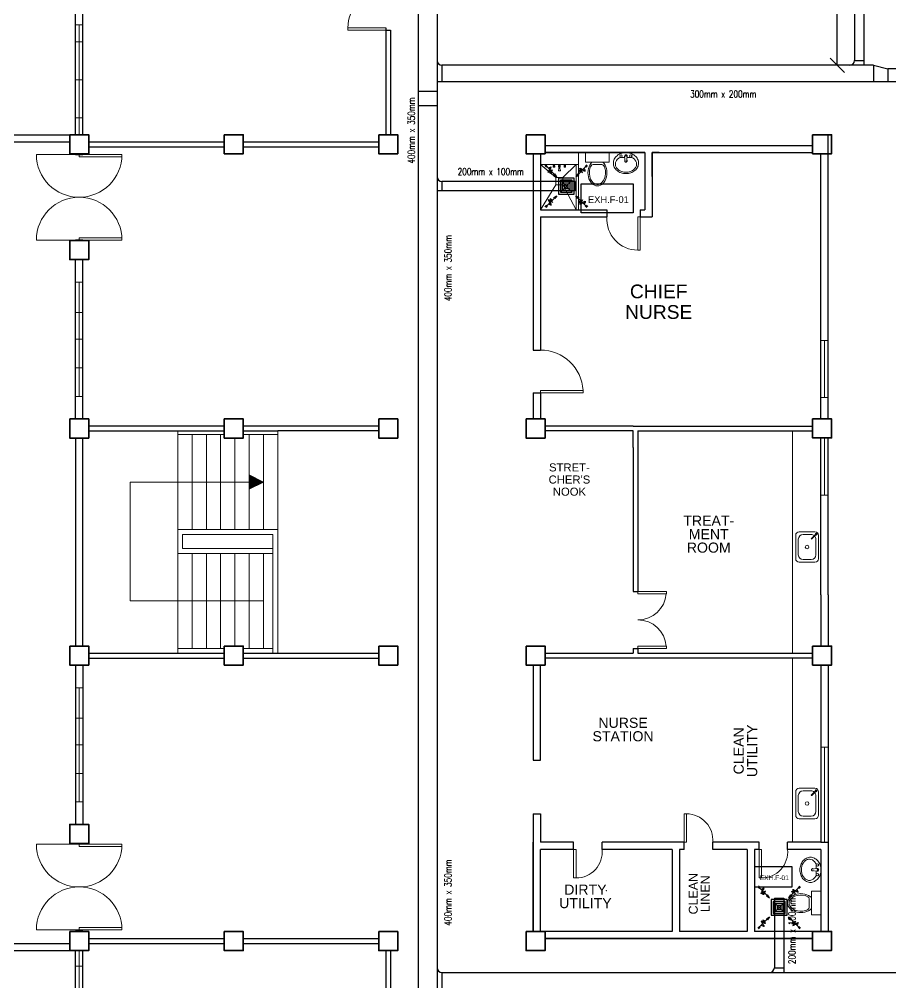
# Model space of a CAD drawing. Header units: millimetres. Extents: x 116 to 538, y 76 to 149.
# Drawn here: x 248.07 to 266.4, y 110.46 to 130.72 of the extents above; entities that cross this region are included whole.
import ezdxf

# ---------------------------------------------------------------- set-up
doc = ezdxf.new("R2010")
doc.units = ezdxf.units.MM
doc.header["$MEASUREMENT"] = 0
for name, color, linetype in [('AIR', 7, 'Continuous'), ('AIR-00', 8, 'Continuous'), ('AIR-03', 30, 'Continuous'), ('dimen', 7, 'Continuous'), ('ducting label', 7, 'Continuous'), ('exhaust', 7, 'Continuous'), ('label', 7, 'Continuous'), ('Legends', 7, 'Continuous')]:
    doc.layers.add(name, color=color, linetype=linetype)
doc.styles.add('Arch-Dim', font='simplex.shx', dxfattribs={"width": 0.75})
doc.styles.get("Standard").update_dxf_attribs({"font": 'arial.ttf'})
doc.styles.add('SWISSLT175', font='swissl.ttf', dxfattribs={"height": 0.175})
doc.dimstyles.new('Copy of dimension', dxfattribs={"dimtxt": 0.3, "dimasz": 0.3, "dimexe": 0.18, "dimexo": 0.0625, "dimgap": 0.09, "dimtad": 0, "dimzin": 0, "dimdsep": 46, "dimtxsty": 'Standard', "dimblk": 'OBLIQUE', "dimcen": 0.09, "dimclrd": 256, "dimclre": 256, "dimclrt": 256, "dimadec": 0, "dimazin": 0, "dimtfac": 1, "dimtofl": 0, "dimtmove": 0, "dimatfit": 3, "dimldrblk": 'OBLIQUE', "dimfxl": 1, "dimtolj": 1, "dimtzin": 0, "dimarcsym": 0})

# ---------------------------------------------------------------- blocks, each defined once
blk = doc.blocks.new('GRILL-C-IN')
at = {"layer": 'AIR-00', "color": 7, "ltscale": 3}
for p, q in [((-0.623, 0.601), (-0.674, 0.651)), ((-0.601, 0.623), (-0.651, 0.674)), ((-0.637, 0.637), (-0.3, 0.3)), ((0.637, 0.637), (0.3, 0.3)), ((0.601, 0.623), (0.651, 0.674)), ((0.623, 0.601), (0.674, 0.651)), ((-0.637, -0.637), (-0.3, -0.3)), ((0.637, -0.637), (0.3, -0.3)), ((-0.623, -0.601), (-0.674, -0.651)), ((0.623, -0.601), (0.674, -0.651)), ((-0.601, -0.623), (-0.651, -0.674)), ((0.601, -0.623), (0.651, -0.674))]:
    blk.add_line(p, q, dxfattribs=at)
at = {"layer": 'AIR-00', "color": 7}
for p, q in [((-0.188, 0.187), (0.187, -0.188)), ((0.187, 0.187), (-0.188, -0.188))]:
    blk.add_line(p, q, dxfattribs=at)
at = {"layer": 'AIR-00', "color": 7, "ltscale": 3}
for points in [[(-0.362, 0.393), (-0.393, 0.362), (-0.3, 0.3)], [(0.393, 0.362), (0.362, 0.393), (0.3, 0.3)], [(-0.362, -0.393), (-0.393, -0.362), (-0.3, -0.3)], [(0.393, -0.362), (0.362, -0.393), (0.3, -0.3)]]:
    blk.add_lwpolyline(points, close=True, dxfattribs=at)
at = {"layer": 'AIR-00', "color": 7}
for points in [[(-0.188, -0.188), (0.187, -0.188), (0.187, 0.187), (-0.188, 0.187)], [(-0.125, -0.125), (0.125, -0.125), (0.125, 0.125), (-0.125, 0.125)], [(-0.062, -0.062), (0.062, -0.062), (0.062, 0.062), (-0.062, 0.062)]]:
    blk.add_lwpolyline(points, close=True, dxfattribs=at)
at = {"layer": 'AIR-00', "color": 7, "ltscale": 3}
for points in [[(-0.441, 0.441), (-0.512, 0.404), (-0.432, 0.514), (-0.568, 0.43), (-0.477, 0.6), (-0.561, 0.561)], [(0.441, 0.441), (0.404, 0.512), (0.514, 0.432), (0.43, 0.568), (0.6, 0.477), (0.561, 0.561)], [(-0.441, -0.441), (-0.512, -0.404), (-0.432, -0.514), (-0.568, -0.43), (-0.477, -0.6), (-0.561, -0.561)], [(0.441, -0.441), (0.404, -0.512), (0.514, -0.432), (0.43, -0.568), (0.6, -0.477), (0.561, -0.561)]]:
    blk.add_spline(points, degree=3, dxfattribs=at)
for points in [[(-0.3, 0.3), (-0.362, 0.393), (-0.393, 0.362)], [(0.3, 0.3), (0.393, 0.362), (0.362, 0.393)], [(-0.3, -0.3), (-0.362, -0.393), (-0.393, -0.362)], [(0.3, -0.3), (0.393, -0.362), (0.362, -0.393)]]:
    blk.add_solid(points, dxfattribs=at)
at = {"layer": 'AIR-03', "color": 7}
blk.add_lwpolyline([(-0.25, -0.25), (0.25, -0.25), (0.25, 0.25), (-0.25, 0.25)], close=True, dxfattribs=at)
blk = doc.blocks.new('_Oblique')
at = {"color": 0, "linetype": 'ByBlock', "lineweight": -2}
blk.add_line((-0.5, -0.5), (0.5, 0.5), dxfattribs=at)
blk = doc.blocks.new('*D22')
at = {"layer": 'Defpoints', "color": 0, "transparency": 16777216}
for p in [(265.272, 137.474), (265.833, 137.474), (265.833, 129.752)]:
    blk.add_point(p, dxfattribs=at)
at = {"layer": 'dimen', "lineweight": -2, "transparency": 16777216}
for p, q in [((265.77, 137.474), (265.092, 137.474)), ((265.272, 137.474), (265.272, 134.091)), ((265.272, 129.752), (265.272, 133.135)), ((265.77, 129.752), (265.092, 129.752))]:
    blk.add_line(p, q, dxfattribs=at)
at = {"layer": 'dimen', "lineweight": -2, "transparency": 16777216, "xscale": 0.3, "yscale": 0.3, "zscale": 0.3}
for p, rotation in [((265.272, 137.474), 90), ((265.272, 129.752), 270)]:
    blk.add_blockref('_Oblique', p, dxfattribs=dict(at, rotation=rotation))
at = {"layer": 'dimen', "transparency": 16777216, "insert": (265.272, 133.613), "char_height": 0.3, "attachment_point": 5, "rotation": 90}
blk.add_mtext('\\A1;7.70', dxfattribs=at)

msp = doc.modelspace()

# ---------------------------------------------------------------- linework, layer by layer
at = {"color": 8, "lineweight": 25}
for p, q in [((249.253, 128.29), (249.253, 133.89)), ((249.403, 128.29), (249.403, 133.89)), ((255.778, 130.54), (255.778, 128.29)), ((255.778, 130.49), (255.878, 130.49)), ((255.878, 130.49), (255.878, 128.29)), ((243.828, 128.29), (249.128, 128.29)), ((246.128, 128.14), (249.128, 128.14)), ((249.528, 128.14), (252.378, 128.14)), ((249.528, 128.04), (252.378, 128.04)), ((252.778, 128.14), (255.628, 128.14)), ((252.778, 128.04), (255.628, 128.04)), ((249.253, 127.89), (249.253, 127.877)), ((249.253, 127.877), (249.403, 127.877)), ((249.403, 127.89), (249.403, 127.877)), ((249.403, 126.077), (249.253, 126.077)), ((249.253, 126.065), (249.253, 126.077)), ((249.403, 126.065), (249.403, 126.077)), ((249.253, 122.315), (249.253, 125.665)), ((249.403, 122.315), (249.403, 125.665)), ((252.378, 122.165), (249.528, 122.165)), ((255.628, 122.165), (252.778, 122.165)), ((249.528, 122.065), (252.378, 122.065)), ((252.778, 122.065), (253.503, 122.065)), ((255.628, 122.065), (253.503, 122.065)), ((249.253, 121.915), (249.253, 117.54)), ((249.403, 119.99), (249.403, 121.915)), ((249.403, 119.89), (249.403, 119.99)), ((249.403, 119.59), (249.403, 119.89)), ((249.403, 119.49), (249.403, 119.59)), ((249.403, 117.54), (249.403, 119.49)), ((249.528, 117.39), (252.378, 117.39)), ((249.528, 117.29), (252.378, 117.29)), ((252.778, 117.39), (255.628, 117.39)), ((252.778, 117.29), (255.628, 117.29)), ((249.253, 117.14), (249.253, 113.79)), ((249.403, 117.14), (249.403, 113.79)), ((249.253, 113.39), (249.253, 113.377)), ((249.403, 113.377), (249.253, 113.377)), ((249.403, 113.39), (249.403, 113.377)), ((249.253, 111.577), (249.403, 111.577)), ((249.253, 111.565), (249.253, 111.577)), ((249.403, 111.565), (249.403, 111.577)), ((246.128, 111.29), (249.128, 111.29)), ((249.528, 111.39), (252.378, 111.39)), ((249.528, 111.29), (252.378, 111.29)), ((252.778, 111.39), (255.628, 111.39)), ((252.778, 111.29), (255.628, 111.29)), ((246.128, 111.14), (249.128, 111.14)), ((249.253, 105.54), (249.253, 111.14)), ((249.403, 105.54), (249.403, 111.14)), ((255.778, 111.14), (255.778, 108.915)), ((255.878, 111.14), (255.878, 108.965))]:
    msp.add_line(p, q, dxfattribs=at)
at = {"color": 8, "lineweight": 9}
for p, q in [((249.253, 130.602), (249.403, 130.602)), ((249.253, 128.29), (249.253, 130.602)), ((249.328, 130.602), (249.328, 128.29)), ((249.253, 129.446), (249.253, 130.246)), ((249.253, 130.246), (249.403, 130.246)), ((249.403, 130.246), (249.403, 128.646)), ((249.253, 129.446), (249.403, 129.446)), ((249.403, 128.646), (249.253, 128.646)), ((249.253, 128.29), (249.403, 128.29)), ((259.978, 127.915), (259.978, 127.715)), ((260.478, 127.915), (259.978, 127.915)), ((260.478, 127.715), (260.478, 127.915)), ((260.813, 127.718), (260.8, 127.839)), ((260.842, 127.718), (260.856, 127.839)), ((259.297, 127.665), (259.331, 127.665)), ((259.297, 127.665), (259.331, 127.665)), ((259.297, 127.665), (259.301, 127.658)), ((259.297, 127.665), (259.297, 127.665)), ((259.298, 127.632), (259.3, 127.636)), ((259.298, 127.61), (259.298, 127.632)), ((259.3, 127.644), (259.301, 127.646)), ((259.3, 127.644), (259.328, 127.644)), ((259.3, 127.638), (259.3, 127.644)), ((259.301, 127.658), (259.328, 127.658)), ((259.301, 127.646), (259.328, 127.646)), ((259.301, 127.632), (259.308, 127.632)), ((259.301, 127.619), (259.301, 127.631)), ((259.303, 127.658), (259.303, 127.646)), ((259.308, 127.619), (259.308, 127.631)), ((259.328, 127.632), (259.32, 127.632)), ((259.32, 127.619), (259.32, 127.631)), ((259.326, 127.658), (259.326, 127.646)), ((259.327, 127.619), (259.327, 127.631)), ((259.331, 127.665), (259.328, 127.658)), ((259.328, 127.644), (259.328, 127.646)), ((259.328, 127.638), (259.328, 127.644)), ((259.331, 127.632), (259.329, 127.636)), ((259.331, 127.665), (259.331, 127.665)), ((259.331, 127.61), (259.331, 127.632)), ((259.411, 127.66), (259.399, 127.665)), ((259.399, 127.665), (259.457, 127.665)), ((259.445, 127.66), (259.411, 127.66)), ((259.411, 127.65), (259.411, 127.66)), ((259.411, 127.66), (259.445, 127.66)), ((259.445, 127.65), (259.411, 127.65)), ((259.411, 127.632), (259.413, 127.636)), ((259.411, 127.61), (259.411, 127.632)), ((259.414, 127.644), (259.415, 127.646)), ((259.414, 127.644), (259.42, 127.644)), ((259.414, 127.638), (259.414, 127.644)), ((259.415, 127.646), (259.42, 127.646)), ((259.415, 127.632), (259.42, 127.632)), ((259.415, 127.619), (259.415, 127.631)), ((259.417, 127.65), (259.417, 127.646)), ((259.42, 127.588), (259.42, 127.65)), ((259.42, 127.65), (259.436, 127.65)), ((259.436, 127.65), (259.436, 127.588)), ((259.436, 127.646), (259.441, 127.646)), ((259.436, 127.644), (259.442, 127.644)), ((259.441, 127.632), (259.436, 127.632)), ((259.439, 127.65), (259.439, 127.646)), ((259.442, 127.644), (259.441, 127.646)), ((259.441, 127.619), (259.441, 127.631)), ((259.442, 127.638), (259.442, 127.644)), ((259.445, 127.632), (259.442, 127.636)), ((259.457, 127.665), (259.445, 127.66)), ((259.445, 127.66), (259.445, 127.65)), ((259.445, 127.61), (259.445, 127.632)), ((259.525, 127.665), (259.525, 127.665)), ((259.525, 127.665), (259.528, 127.658)), ((259.525, 127.665), (259.559, 127.665)), ((259.525, 127.665), (259.559, 127.665)), ((259.525, 127.632), (259.527, 127.636)), ((259.525, 127.61), (259.525, 127.632)), ((259.528, 127.658), (259.555, 127.658)), ((259.528, 127.646), (259.555, 127.646)), ((259.528, 127.644), (259.528, 127.646)), ((259.528, 127.638), (259.528, 127.644)), ((259.528, 127.644), (259.556, 127.644)), ((259.528, 127.632), (259.536, 127.632)), ((259.529, 127.619), (259.529, 127.631)), ((259.53, 127.658), (259.53, 127.646)), ((259.536, 127.619), (259.536, 127.631)), ((259.555, 127.632), (259.547, 127.632)), ((259.548, 127.619), (259.548, 127.631)), ((259.553, 127.658), (259.553, 127.646)), ((259.559, 127.665), (259.555, 127.658)), ((259.556, 127.644), (259.555, 127.646)), ((259.555, 127.619), (259.555, 127.631)), ((259.556, 127.638), (259.556, 127.644)), ((259.558, 127.632), (259.556, 127.636)), ((259.558, 127.61), (259.558, 127.632)), ((259.559, 127.665), (259.559, 127.665)), ((259.978, 127.715), (260.478, 127.715)), ((260.137, 127.665), (260.318, 127.665)), ((259.298, 127.61), (259.331, 127.61)), ((259.301, 127.608), (259.298, 127.61)), ((259.301, 127.608), (259.327, 127.608)), ((259.301, 127.607), (259.301, 127.608)), ((259.301, 127.607), (259.327, 127.607)), ((259.327, 127.608), (259.331, 127.61)), ((259.327, 127.607), (259.327, 127.608)), ((259.416, 127.58), (259.407, 127.538)), ((259.447, 127.534), (259.409, 127.534)), ((259.411, 127.61), (259.42, 127.61)), ((259.415, 127.608), (259.411, 127.61)), ((259.415, 127.608), (259.42, 127.608)), ((259.415, 127.607), (259.415, 127.608)), ((259.415, 127.607), (259.42, 127.607)), ((259.416, 127.588), (259.416, 127.58)), ((259.44, 127.588), (259.416, 127.588)), ((259.416, 127.58), (259.44, 127.58)), ((259.416, 127.58), (259.44, 127.58)), ((259.436, 127.61), (259.445, 127.61)), ((259.436, 127.608), (259.441, 127.608)), ((259.436, 127.607), (259.441, 127.607)), ((259.44, 127.58), (259.44, 127.588)), ((259.44, 127.58), (259.449, 127.538)), ((259.441, 127.608), (259.445, 127.61)), ((259.441, 127.607), (259.441, 127.608)), ((259.529, 127.608), (259.525, 127.61)), ((259.525, 127.61), (259.558, 127.61)), ((259.529, 127.607), (259.529, 127.608)), ((259.529, 127.608), (259.555, 127.608)), ((259.529, 127.607), (259.555, 127.607)), ((259.555, 127.608), (259.558, 127.61)), ((259.555, 127.607), (259.555, 127.608)), ((249.253, 125.19), (249.403, 125.19)), ((249.253, 123.99), (249.253, 125.19)), ((249.328, 122.79), (249.328, 125.19)), ((249.403, 125.19), (249.403, 122.79)), ((249.253, 124.552), (249.403, 124.552)), ((249.253, 123.99), (249.253, 122.79)), ((249.253, 123.99), (249.403, 123.99)), ((249.253, 123.39), (249.403, 123.39)), ((249.403, 122.79), (249.253, 122.79)), ((251.403, 121.99), (251.403, 122.065)), ((251.403, 119.99), (251.403, 121.99)), ((252.378, 121.99), (251.403, 121.99)), ((251.703, 119.99), (251.703, 121.99)), ((252.003, 119.99), (252.003, 121.99)), ((252.303, 119.99), (252.303, 121.99)), ((253.503, 121.99), (252.778, 121.99)), ((252.903, 121.99), (252.903, 119.99)), ((253.203, 121.99), (253.203, 119.99)), ((253.503, 122.065), (253.503, 121.99)), ((253.503, 121.99), (253.503, 119.99)), ((252.603, 121.915), (252.603, 119.99)), ((252.903, 120.99), (252.903, 121.14)), ((253.203, 120.99), (252.903, 121.14)), ((252.913, 120.99), (252.913, 121.135)), ((250.403, 118.49), (250.403, 120.99)), ((250.403, 120.99), (252.903, 120.99)), ((252.303, 120.99), (252.103, 120.99)), ((252.303, 120.99), (252.503, 120.99)), ((252.903, 120.99), (253.203, 120.99)), ((252.903, 120.99), (252.903, 120.84)), ((253.203, 120.99), (252.903, 120.84)), ((252.913, 120.99), (252.913, 120.845)), ((252.923, 120.99), (252.923, 121.13)), ((252.923, 120.99), (252.923, 120.85)), ((252.933, 120.99), (252.933, 121.125)), ((252.933, 120.99), (252.933, 120.855)), ((252.943, 120.99), (252.943, 121.12)), ((252.943, 120.99), (252.943, 120.86)), ((252.953, 120.99), (252.953, 121.115)), ((252.953, 120.99), (252.953, 120.865)), ((252.963, 120.99), (252.963, 121.11)), ((252.963, 120.99), (252.963, 120.87)), ((252.973, 120.99), (252.973, 121.105)), ((252.973, 120.99), (252.973, 120.875)), ((252.983, 120.99), (252.983, 121.1)), ((252.983, 120.99), (252.983, 120.88)), ((252.993, 120.99), (252.993, 121.095)), ((252.993, 120.99), (252.993, 120.885)), ((253.003, 120.99), (253.003, 121.09)), ((253.003, 120.99), (253.003, 120.89)), ((253.013, 120.99), (253.013, 121.085)), ((253.013, 120.99), (253.013, 120.895)), ((253.023, 120.99), (253.023, 121.08)), ((253.023, 120.99), (253.023, 120.9)), ((253.033, 120.99), (253.033, 121.075)), ((253.033, 120.99), (253.033, 120.905)), ((253.043, 120.99), (253.043, 121.07)), ((253.043, 120.99), (253.043, 120.91)), ((253.053, 120.99), (253.053, 121.065)), ((253.053, 120.99), (253.053, 120.915)), ((253.063, 120.99), (253.063, 121.06)), ((253.063, 120.99), (253.063, 120.92)), ((253.073, 120.99), (253.073, 121.055)), ((253.073, 120.99), (253.073, 120.925)), ((253.083, 120.99), (253.083, 121.05)), ((253.083, 120.99), (253.083, 120.93)), ((253.093, 120.99), (253.093, 121.045)), ((253.093, 120.99), (253.093, 120.935)), ((253.103, 120.99), (253.103, 121.04)), ((253.103, 120.99), (253.103, 120.94)), ((253.113, 120.99), (253.113, 121.035)), ((253.113, 120.99), (253.113, 120.945)), ((253.123, 120.99), (253.123, 121.03)), ((253.123, 120.99), (253.123, 120.95)), ((253.133, 120.99), (253.133, 121.025)), ((253.133, 120.99), (253.133, 120.955)), ((253.143, 120.99), (253.143, 121.02)), ((253.143, 120.99), (253.143, 120.96)), ((253.153, 120.99), (253.153, 121.015)), ((253.153, 120.99), (253.153, 120.965)), ((253.163, 120.99), (253.163, 121.01)), ((253.163, 120.99), (253.163, 120.97)), ((253.173, 120.99), (253.173, 121.005)), ((253.173, 120.99), (253.173, 120.975)), ((253.183, 120.99), (253.183, 121)), ((253.183, 120.99), (253.183, 120.98)), ((253.193, 120.99), (253.193, 120.995)), ((253.193, 120.99), (253.193, 120.985)), ((253.503, 119.99), (251.403, 119.99)), ((251.403, 119.99), (251.403, 119.89)), ((253.503, 119.89), (253.503, 119.99)), ((251.403, 119.59), (251.403, 119.89)), ((251.503, 119.59), (251.503, 119.89)), ((251.503, 119.89), (253.353, 119.89)), ((253.353, 119.89), (253.403, 119.89)), ((253.403, 119.89), (253.403, 119.59)), ((253.503, 119.89), (253.503, 119.59)), ((251.403, 117.49), (251.403, 119.59)), ((253.353, 119.59), (251.503, 119.59)), ((253.353, 119.59), (253.403, 119.59)), ((253.403, 119.59), (253.403, 117.39)), ((253.503, 119.49), (253.503, 119.59)), ((251.403, 119.49), (253.403, 119.49)), ((251.703, 117.49), (251.703, 119.49)), ((252.003, 117.49), (252.003, 119.49)), ((252.303, 117.49), (252.303, 119.49)), ((252.603, 117.54), (252.603, 119.49)), ((252.903, 117.49), (252.903, 119.49)), ((253.203, 117.49), (253.203, 119.49)), ((253.503, 117.49), (253.503, 119.49)), ((251.403, 118.49), (250.403, 118.49)), ((253.203, 118.49), (251.403, 118.49)), ((251.403, 117.49), (251.403, 117.39)), ((251.403, 117.49), (252.378, 117.49)), ((252.778, 117.49), (253.403, 117.49)), ((253.503, 117.49), (253.503, 117.39)), ((249.253, 116.665), (249.403, 116.665)), ((249.253, 115.465), (249.253, 116.665)), ((249.328, 114.265), (249.328, 116.665)), ((249.403, 116.665), (249.403, 114.265)), ((249.253, 116.027), (249.403, 116.027)), ((249.253, 115.465), (249.253, 114.265)), ((249.253, 115.465), (249.403, 115.465)), ((249.253, 114.865), (249.403, 114.865)), ((249.403, 114.265), (249.253, 114.265)), ((264.731, 112.851), (264.853, 112.865)), ((264.731, 112.822), (264.853, 112.809)), ((264.679, 112.228), (264.679, 112.047)), ((264.929, 112.387), (264.729, 112.387)), ((264.729, 112.387), (264.729, 111.887)), ((264.929, 111.887), (264.929, 112.387)), ((264.729, 111.887), (264.929, 111.887)), ((249.253, 108.852), (249.253, 111.14)), ((249.328, 111.14), (249.328, 108.852)), ((249.253, 110.008), (249.253, 110.808)), ((249.253, 110.808), (249.403, 110.808)), ((249.403, 110.808), (249.403, 109.208))]:
    msp.add_line(p, q, dxfattribs=at)
at = {"color": 8, "linetype": 'ByBlock', "lineweight": 25}
for p, q in [((265.078, 122.317), (265.078, 128.292)), ((259.128, 128.065), (264.753, 128.065)), ((258.878, 127.89), (258.878, 123.765)), ((259.028, 127.89), (259.028, 126.715)), ((259.028, 127.89), (259.028, 126.715)), ((259.128, 127.915), (261.228, 127.915)), ((261.228, 127.915), (259.128, 127.915)), ((261.228, 127.915), (259.128, 127.915)), ((261.378, 127.915), (264.753, 127.915)), ((261.528, 127.915), (261.378, 127.915)), ((264.928, 122.315), (264.928, 127.892)), ((259.028, 127.765), (259.028, 126.715)), ((259.028, 126.565), (259.028, 123.765)), ((258.878, 123.765), (259.028, 123.765)), ((258.878, 122.865), (258.878, 122.665)), ((258.878, 122.865), (259.028, 122.865)), ((259.028, 122.865), (259.028, 122.765)), ((259.028, 122.865), (259.028, 122.315)), ((258.878, 122.665), (258.878, 122.665)), ((258.878, 122.665), (258.878, 122.315)), ((260.978, 122.165), (259.128, 122.165)), ((260.978, 122.165), (264.753, 122.165)), ((260.978, 122.065), (259.128, 122.065)), ((260.978, 121.715), (260.978, 122.065)), ((261.078, 122.065), (261.078, 118.691)), ((261.078, 122.065), (264.753, 122.065)), ((264.928, 118.615), (264.928, 121.917)), ((265.078, 118.615), (265.078, 121.917)), ((260.978, 121.715), (260.978, 118.691)), ((260.978, 118.691), (261.078, 118.691)), ((264.928, 118.615), (264.928, 117.542)), ((265.078, 118.615), (265.078, 117.542)), ((260.978, 117.491), (261.078, 117.491)), ((260.978, 117.491), (260.978, 117.391)), ((261.078, 117.491), (261.078, 117.391)), ((259.128, 117.391), (260.828, 117.391)), ((259.128, 117.291), (263.878, 117.291)), ((260.828, 117.391), (260.978, 117.391)), ((260.828, 117.391), (260.978, 117.391)), ((260.828, 117.291), (264.753, 117.291)), ((261.078, 117.391), (263.878, 117.391)), ((261.078, 117.391), (264.753, 117.391)), ((258.878, 117.14), (258.878, 115.14)), ((259.028, 115.14), (259.028, 117.14)), ((264.928, 117.142), (264.928, 113.415)), ((265.078, 117.142), (265.078, 113.415)), ((258.878, 115.14), (259.028, 115.14)), ((258.878, 114.015), (258.878, 111.54)), ((258.878, 114.015), (259.028, 114.015)), ((259.028, 114.015), (259.028, 113.415)), ((262.053, 113.415), (260.328, 113.415)), ((263.628, 113.415), (262.653, 113.415)), ((264.928, 113.415), (264.228, 113.415)), ((264.928, 113.415), (265.078, 113.415)), ((264.928, 113.265), (264.928, 111.54)), ((265.078, 113.415), (265.078, 111.542)), ((261.803, 111.54), (259.028, 111.54)), ((263.378, 111.54), (261.953, 111.54)), ((264.928, 111.54), (263.528, 111.54)), ((259.128, 111.39), (264.753, 111.39)), ((264.753, 111.39), (259.128, 111.39))]:
    msp.add_line(p, q, dxfattribs=at)
at = {"color": 8, "lineweight": 13}
for p, q in [((249.328, 127.877), (248.428, 127.877)), ((249.328, 127.877), (250.228, 127.877)), ((249.328, 127.827), (249.328, 127.877)), ((250.228, 127.827), (249.328, 127.827)), ((250.228, 127.877), (250.228, 127.827)), ((249.328, 126.077), (248.428, 126.077)), ((249.328, 126.127), (250.228, 126.127)), ((249.328, 126.077), (249.328, 126.127)), ((250.228, 126.077), (249.328, 126.077)), ((250.228, 126.127), (250.228, 126.077)), ((249.328, 113.377), (248.428, 113.377)), ((250.228, 113.377), (249.328, 113.377)), ((249.328, 113.377), (249.328, 113.327)), ((249.328, 113.327), (250.228, 113.327)), ((250.228, 113.327), (250.228, 113.377)), ((250.228, 111.627), (249.328, 111.627)), ((249.328, 111.627), (249.328, 111.577)), ((250.228, 111.577), (250.228, 111.627)), ((249.328, 111.577), (248.428, 111.577)), ((249.328, 111.577), (250.228, 111.577))]:
    msp.add_line(p, q, dxfattribs=at)
at = {"color": 8, "linetype": 'ByBlock', "lineweight": 9, "ltscale": 0.3}
for p, q in [((259.828, 127.915), (259.828, 126.715)), ((259.353, 127.39), (259.028, 127.665)), ((259.503, 127.39), (259.778, 127.665)), ((259.778, 127.665), (259.778, 126.715)), ((259.353, 127.24), (259.028, 126.715)), ((259.503, 127.24), (259.778, 126.715))]:
    msp.add_line(p, q, dxfattribs=at)
at = {"color": 8, "linetype": 'ByBlock', "lineweight": 9}
for p, q in [((259.828, 127.665), (259.828, 127.915)), ((259.028, 127.665), (259.828, 127.665)), ((265.078, 123.965), (264.928, 123.965)), ((265.003, 123.965), (265.003, 122.765)), ((265.078, 122.765), (265.078, 123.965)), ((264.928, 122.765), (265.078, 122.765)), ((264.328, 117.391), (264.328, 122.066)), ((265.003, 120.717), (265.003, 121.917)), ((265.078, 121.917), (265.078, 120.717)), ((265.078, 120.717), (264.928, 120.717)), ((264.328, 117.291), (264.328, 113.415)), ((258.878, 117.14), (259.028, 117.14)), ((265.078, 115.415), (264.928, 115.415)), ((265.003, 115.415), (265.003, 113.415)), ((265.078, 113.415), (265.078, 115.415))]:
    msp.add_line(p, q, dxfattribs=at)
at = {"color": 8, "linetype": 'ByBlock', "lineweight": 25, "ltscale": 0.3}
for p, q in [((261.228, 127.915), (261.228, 126.715)), ((261.378, 127.915), (261.378, 126.565)), ((259.028, 126.715), (260.428, 126.715)), ((260.428, 126.715), (260.428, 126.565)), ((261.128, 126.715), (261.228, 126.715)), ((261.128, 126.715), (261.128, 126.565)), ((259.028, 126.565), (260.428, 126.565)), ((261.128, 126.565), (261.378, 126.565)), ((258.878, 111.54), (258.878, 113.415)), ((259.728, 113.415), (259.028, 113.415)), ((259.028, 111.54), (259.028, 113.265)), ((259.728, 113.265), (259.028, 113.265)), ((259.728, 113.265), (259.728, 113.415)), ((262.053, 113.415), (260.328, 113.415)), ((260.328, 113.265), (260.328, 113.415)), ((261.803, 113.265), (260.328, 113.265)), ((261.803, 113.265), (261.803, 111.54)), ((261.953, 113.265), (261.953, 111.54)), ((262.053, 113.265), (261.953, 113.265)), ((262.053, 113.265), (262.053, 113.415)), ((263.628, 113.415), (262.653, 113.415)), ((262.653, 113.265), (262.653, 113.415)), ((263.378, 113.265), (262.653, 113.265)), ((263.378, 113.265), (263.378, 111.54)), ((263.528, 113.265), (263.528, 111.54)), ((263.628, 113.265), (263.528, 113.265)), ((263.628, 113.265), (263.528, 113.265)), ((263.628, 113.265), (263.628, 113.415)), ((264.928, 113.415), (264.228, 113.415)), ((264.228, 113.265), (264.228, 113.415)), ((264.928, 113.265), (264.228, 113.265))]:
    msp.add_line(p, q, dxfattribs=at)
at = {"color": 8, "linetype": 'ByBlock', "lineweight": 13}
for p, q in [((259.928, 122.915), (259.028, 122.915)), ((259.028, 122.915), (259.028, 122.865)), ((259.028, 122.865), (259.928, 122.865)), ((259.928, 122.865), (259.928, 122.915)), ((261.078, 118.691), (261.678, 118.691)), ((261.078, 118.641), (261.078, 118.691)), ((261.678, 118.641), (261.078, 118.641)), ((261.678, 118.691), (261.678, 118.641)), ((261.678, 117.541), (261.078, 117.541)), ((261.078, 117.541), (261.078, 117.491)), ((261.078, 117.491), (261.678, 117.491)), ((261.678, 117.491), (261.678, 117.541))]:
    msp.add_line(p, q, dxfattribs=at)
at = {"color": 8, "lineweight": 9, "ltscale": 0.4}
for p, q in [((264.803, 119.943), (264.473, 119.943)), ((264.398, 119.868), (264.398, 119.378)), ((264.453, 119.788), (264.453, 119.458)), ((264.723, 119.888), (264.553, 119.888)), ((264.819, 119.896), (264.728, 119.805)), ((264.831, 119.884), (264.74, 119.793)), ((264.823, 119.458), (264.823, 119.788)), ((264.878, 119.378), (264.878, 119.868)), ((264.553, 119.358), (264.723, 119.358)), ((264.473, 119.303), (264.803, 119.303)), ((264.398, 114.476), (264.398, 113.986)), ((264.803, 114.551), (264.473, 114.551)), ((264.723, 114.496), (264.553, 114.496)), ((264.819, 114.504), (264.728, 114.413)), ((264.831, 114.492), (264.74, 114.401)), ((264.878, 113.986), (264.878, 114.476)), ((264.453, 114.396), (264.453, 114.066)), ((264.823, 114.066), (264.823, 114.396)), ((264.473, 113.911), (264.803, 113.911)), ((264.553, 113.966), (264.723, 113.966))]:
    msp.add_line(p, q, dxfattribs=at)
at = {"color": 8, "lineweight": 9}
for points in [[(249.253, 130.602), (249.403, 130.602), (249.403, 128.29), (249.253, 128.29)], [(249.253, 122.79), (249.253, 125.19), (249.403, 125.19), (249.403, 122.79)], [(249.253, 125.19), (249.403, 125.19), (249.403, 122.79), (249.253, 122.79)], [(249.253, 114.265), (249.253, 116.665), (249.403, 116.665), (249.403, 114.265)], [(249.253, 116.665), (249.403, 116.665), (249.403, 114.265), (249.253, 114.265)], [(249.253, 111.14), (249.403, 111.14), (249.403, 108.852), (249.253, 108.852)]]:
    msp.add_lwpolyline(points, close=True, dxfattribs=at)
at = {"color": 8, "lineweight": 13, "ltscale": 0.03}
for points in [[(255.778, 130.54), (255.778, 130.49), (254.978, 130.49), (254.978, 130.54)], [(261.128, 126.565), (261.078, 126.565), (261.078, 125.865), (261.128, 125.865)], [(262.053, 113.415), (262.103, 113.415), (262.103, 114.015), (262.053, 114.015)], [(259.728, 113.265), (259.778, 113.265), (259.778, 112.665), (259.728, 112.665)], [(263.628, 113.265), (263.678, 113.265), (263.678, 112.665), (263.628, 112.665)]]:
    msp.add_lwpolyline(points, close=True, dxfattribs=at)
at = {"color": 8, "lineweight": 35}
for points in [[(249.128, 128.29), (249.528, 128.29), (249.528, 127.89), (249.128, 127.89)], [(252.378, 128.29), (252.778, 128.29), (252.778, 127.89), (252.378, 127.89)], [(255.628, 128.29), (256.028, 128.29), (256.028, 127.89), (255.628, 127.89)], [(249.128, 126.065), (249.528, 126.065), (249.528, 125.665), (249.128, 125.665)], [(249.128, 122.315), (249.528, 122.315), (249.528, 121.915), (249.128, 121.915)], [(252.378, 122.315), (252.778, 122.315), (252.778, 121.915), (252.378, 121.915)], [(255.628, 122.315), (256.028, 122.315), (256.028, 121.915), (255.628, 121.915)], [(249.128, 117.54), (249.528, 117.54), (249.528, 117.14), (249.128, 117.14)], [(252.378, 117.54), (252.778, 117.54), (252.778, 117.14), (252.378, 117.14)], [(255.628, 117.54), (256.028, 117.54), (256.028, 117.14), (255.628, 117.14)], [(249.128, 113.39), (249.528, 113.39), (249.528, 113.79), (249.128, 113.79)], [(249.128, 111.54), (249.528, 111.54), (249.528, 111.14), (249.128, 111.14)], [(252.378, 111.54), (252.778, 111.54), (252.778, 111.14), (252.378, 111.14)], [(255.628, 111.54), (256.028, 111.54), (256.028, 111.14), (255.628, 111.14)]]:
    msp.add_lwpolyline(points, close=True, dxfattribs=at)
at = {"color": 8, "linetype": 'ByBlock', "lineweight": 35}
for points in [[(258.728, 128.29), (259.128, 128.29), (259.128, 127.89), (258.728, 127.89)], [(264.753, 128.292), (265.153, 128.292), (265.153, 127.892), (264.753, 127.892)], [(258.728, 122.315), (259.128, 122.315), (259.128, 121.915), (258.728, 121.915)], [(264.753, 122.317), (265.153, 122.317), (265.153, 121.917), (264.753, 121.917)], [(258.728, 117.54), (259.128, 117.54), (259.128, 117.14), (258.728, 117.14)], [(264.753, 117.542), (265.153, 117.542), (265.153, 117.142), (264.753, 117.142)], [(258.728, 111.54), (259.128, 111.54), (259.128, 111.14), (258.728, 111.14)], [(264.753, 111.542), (265.153, 111.542), (265.153, 111.142), (264.753, 111.142)]]:
    msp.add_lwpolyline(points, close=True, dxfattribs=at)
at = {"color": 8, "lineweight": 9}
for points in [[(260.563, 127.694, 0.11576), (260.582, 127.612, 0.104047), (260.641, 127.538, 0.090875), (260.724, 127.491, 0.083344), (260.828, 127.473, 0.083344), (260.931, 127.491, 0.090875), (261.015, 127.538, 0.104047), (261.074, 127.612, 0.11576), (261.093, 127.694, 0.11576), (261.074, 127.777, 0.104047), (261.015, 127.851, 0.090875), (260.931, 127.898, 0.083344), (260.828, 127.915, 0.083344), (260.724, 127.898, 0.090875), (260.641, 127.851, 0.104047), (260.582, 127.777, 0.11576)], [(264.708, 113.102, 0.11576), (264.625, 113.083, 0.104047), (264.551, 113.024, 0.090875), (264.504, 112.94, 0.083344), (264.487, 112.837, 0.083344), (264.504, 112.733, 0.090875), (264.551, 112.65, 0.104047), (264.625, 112.591, 0.11576), (264.708, 112.572, 0.11576), (264.79, 112.591, 0.104047), (264.864, 112.65, 0.090875), (264.911, 112.733, 0.083344), (264.929, 112.837, 0.083344), (264.911, 112.94, 0.090875), (264.864, 113.024, 0.104047), (264.79, 113.083, 0.11576)]]:
    msp.add_lwpolyline(points, format="xyb", close=True, dxfattribs=at)
at = {"color": 8, "linetype": 'ByBlock', "lineweight": 25}
msp.add_lwpolyline([(261.378, 127.415), (261.378, 127.915)], dxfattribs=at)
at = {"color": 8, "linetype": 'ByBlock', "lineweight": 9, "ltscale": 0.3}
msp.add_lwpolyline([(259.778, 127.665), (259.778, 126.715), (259.828, 126.715), (259.828, 127.665), (259.828, 127.665)], dxfattribs=at)
at = {"color": 8, "lineweight": 9}
for points in [[(260.605, 127.673, 0.124838), (260.621, 127.611, 0.105788), (260.671, 127.553, 0.086697), (260.74, 127.517, 0.076776), (260.828, 127.503, 0.076776), (260.916, 127.517, 0.086697), (260.985, 127.553, 0.105788), (261.035, 127.611, 0.124838), (261.05, 127.673, 0.124838), (261.035, 127.736, 0.105788), (260.985, 127.794, 0.040067), (260.955, 127.813), (260.852, 127.813, 0.040067)], [(260.804, 127.813), (260.701, 127.813, 0.040067), (260.671, 127.794, 0.105788), (260.621, 127.736, 0.124838), (260.605, 127.673, 0.124838)], [(264.687, 113.059, 0.124838), (264.624, 113.044, 0.105788), (264.566, 112.994, 0.086697), (264.53, 112.925, 0.076776), (264.517, 112.837, 0.076776), (264.53, 112.749, 0.086697), (264.566, 112.68, 0.105788), (264.624, 112.63, 0.124838), (264.687, 112.614, 0.124838), (264.749, 112.63, 0.105788), (264.807, 112.68, 0.040067), (264.827, 112.71), (264.827, 112.813, 0.040067)], [(264.827, 112.861), (264.827, 112.964, 0.040067), (264.807, 112.994, 0.105788), (264.749, 113.044, 0.124838), (264.687, 113.059, 0.124838)]]:
    msp.add_lwpolyline(points, format="xyb", dxfattribs=at)
at = {"color": 8, "linetype": 'ByBlock', "lineweight": 9, "ltscale": 0.03}
msp.add_lwpolyline([(259.503, 127.39), (259.353, 127.39), (259.353, 127.24), (259.503, 127.24)], close=True, dxfattribs=at)
at = {"color": 8, "lineweight": 9}
for centre, radius in [((260.726, 127.842), 0.0255), ((260.828, 127.849), 0.0095), ((260.93, 127.842), 0.0255), ((264.856, 112.939), 0.0255), ((264.862, 112.837), 0.0095), ((264.856, 112.735), 0.0255)]:
    msp.add_circle(centre, radius, dxfattribs=at)
at = {"color": 8, "lineweight": 9, "ltscale": 0.4}
for centre in [(264.638, 119.623), (264.638, 114.231)]:
    msp.add_circle(centre, 0.0375, dxfattribs=at)
at = {"color": 8, "lineweight": 13, "ltscale": 0.03}
for centre, radius, start, end in [((255.73, 130.54), 0.752, 86.3048, 180), ((261.078, 126.517), 0.652, 175.7578, 270), ((262.103, 113.462), 0.552, 355.0209, 90), ((259.778, 113.217), 0.552, 270, 4.9791), ((263.678, 113.217), 0.552, 270, 4.9791)]:
    msp.add_arc(centre, radius, start, end, dxfattribs=at)
at = {"color": 8, "lineweight": 13}
for centre, start, end in [((249.328, 127.877), 180, 0), ((249.328, 126.077), 0, 180), ((249.328, 113.377), 180, 0), ((249.328, 111.577), 0, 180)]:
    msp.add_arc(centre, 0.9, start, end, dxfattribs=at)
at = {"color": 8, "lineweight": 9}
for centre, radius, start, end in [((260.828, 127.842), 0.028, 353.7545, 186.2455), ((260.137, 127.615), 0.05, 90, 151.8499), ((260.318, 127.615), 0.05, 28.0084, 90), ((260.828, 127.74), 0.025, 138.7978, 233.6932), ((260.828, 127.811), 0.0948, 261.2026, 278.7974), ((260.828, 127.74), 0.025, 251.3793, 288.6207), ((260.828, 127.74), 0.025, 306.3068, 41.2022), ((264.754, 112.837), 0.025, 161.3793, 198.6207), ((264.824, 112.837), 0.0948, 171.2026, 188.7974), ((264.754, 112.837), 0.025, 48.7978, 143.6932), ((264.856, 112.837), 0.028, 263.7545, 96.2455), ((264.754, 112.837), 0.025, 216.3068, 311.2022), ((264.629, 112.228), 0.05, 0, 61.8499), ((264.629, 112.047), 0.05, 298.0084, 360)]:
    msp.add_arc(centre, radius, start, end, dxfattribs=at)
at = {"color": 8, "linetype": 'ByBlock', "lineweight": 13}
for centre, radius, start, end in [((259.028, 122.865), 0.9, 3.1847, 90), ((261.078, 118.691), 0.6, 270, 355.2198), ((261.078, 117.491), 0.6, 4.7802, 90)]:
    msp.add_arc(centre, radius, start, end, dxfattribs=at)
at = {"color": 8, "lineweight": 9, "ltscale": 0.4}
for centre, radius, start, end in [((264.473, 119.868), 0.075, 90, 180), ((264.803, 119.868), 0.075, 0, 90), ((264.553, 119.788), 0.1, 90, 180), ((264.723, 119.788), 0.1, 50.0132, 90), ((264.734, 119.799), 0.00874, 135, 315), ((264.723, 119.788), 0.1, 0, 39.9868), ((264.825, 119.89), 0.0217, 248.7565, 201.2435), ((264.825, 119.89), 0.0145, 262.0499, 187.9501), ((264.825, 119.89), 0.00874, 315, 135), ((264.473, 119.378), 0.075, 180, 270), ((264.553, 119.458), 0.1, 180, 270), ((264.723, 119.458), 0.1, 270, 0), ((264.803, 119.378), 0.075, 270, 0), ((264.473, 114.476), 0.075, 90, 180), ((264.553, 114.396), 0.1, 90, 180), ((264.723, 114.396), 0.1, 50.0132, 90), ((264.723, 114.396), 0.1, 0, 39.9868), ((264.803, 114.476), 0.075, 0, 90), ((264.825, 114.498), 0.0217, 248.7565, 201.2435), ((264.825, 114.498), 0.0145, 262.0499, 187.9501), ((264.825, 114.498), 0.00874, 315, 135), ((264.734, 114.407), 0.00874, 135, 315), ((264.553, 114.066), 0.1, 180, 270), ((264.723, 114.066), 0.1, 270, 0), ((264.473, 113.986), 0.075, 180, 270), ((264.803, 113.986), 0.075, 270, 0)]:
    msp.add_arc(centre, radius, start, end, dxfattribs=at)
at = {"color": 8, "lineweight": 9}
for centre, major_axis, ratio, start_param, end_param in [((259.289, 127.62), (-0.00896, 0.00896), 1, 3.15309, 3.864175), ((259.286, 127.625), (0.0118, 0.0118), 1, 6.018417, 6.150642), ((259.297, 127.638), (0.00268, 0.00268), 1, 5.003733, 5.497675), ((259.297, 127.631), (0.00268, 0.00268), 1, 5.497675, 6.125314), ((259.312, 127.631), (-0.00268, 0.00268), 1, 0.157647, 0.785286), ((259.319, 127.62), (-0.00738, 0.00738), 1, 0.858879, 1.643677), ((259.319, 127.626), (0.00887, 0.00887), 1, 1.36743, 1.728443), ((259.314, 127.633), (-0.00268, 0.00268), 1, -1.367654, -0.203367), ((259.31, 127.626), (0.00887, 0.00887), 1, 6.125314, 6.486327), ((259.31, 127.62), (0.00738, 0.00738), 1, 4.639283, 5.424081), ((259.317, 127.631), (-0.00268, 0.00268), 1, 3.926878, 4.554518), ((259.331, 127.631), (0.00268, 0.00268), 1, 1.728443, 2.356082), ((259.34, 127.62), (0.00896, 0.00896), 1, 2.418785, 3.129871), ((259.332, 127.638), (0.00268, 0.00268), 1, 2.356082, 2.850023), ((259.343, 127.625), (-0.0118, 0.0118), 1, 0.132318, 0.264544), ((259.402, 127.62), (0.00896, 0.00896), 1, 4.723886, 5.434971), ((259.41, 127.638), (-0.00268, 0.00268), 1, 3.432937, 3.926878), ((259.4, 127.625), (0.0118, 0.0118), 1, 6.018417, 6.150642), ((259.411, 127.631), (-0.00268, 0.00268), 1, 3.926878, 4.554518), ((259.445, 127.631), (-0.00268, 0.00268), 1, 0.157647, 0.785286), ((259.454, 127.62), (-0.00896, 0.00896), 1, 0.847989, 1.559075), ((259.446, 127.638), (-0.00268, 0.00268), 1, 0.785286, 1.279227), ((259.456, 127.625), (0.0118, 0.0118), 1, 1.703115, 1.83534), ((259.516, 127.62), (-0.00896, 0.00896), 1, 3.15309, 3.864175), ((259.524, 127.638), (0.00268, 0.00268), 1, 5.003733, 5.497675), ((259.513, 127.625), (-0.0118, 0.0118), 1, 4.44762, 4.579846), ((259.525, 127.631), (0.00268, 0.00268), 1, 5.497675, 6.125314), ((259.546, 127.626), (0.00887, 0.00887), 1, 1.36743, 1.728443), ((259.539, 127.631), (-0.00268, 0.00268), 1, 0.157647, 0.785286), ((259.546, 127.62), (-0.00738, 0.00738), 1, 0.858879, 1.643677), ((259.542, 127.633), (-0.00268, 0.00268), 1, -1.367654, -0.203367), ((259.537, 127.626), (0.00887, 0.00887), 1, 6.125314, 6.486327), ((259.537, 127.62), (0.00738, 0.00738), 1, 4.639283, 5.424081), ((259.544, 127.631), (-0.00268, 0.00268), 1, 3.926878, 4.554518), ((259.57, 127.625), (0.0118, 0.0118), 1, 1.703115, 1.83534), ((259.558, 127.631), (0.00268, 0.00268), 1, 1.728443, 2.356082), ((259.567, 127.62), (0.00896, 0.00896), 1, 2.418785, 3.129871), ((259.559, 127.638), (0.00268, 0.00268), 1, 2.356082, 2.850023), ((260.228, 127.49), (0, 0.275), 0.727273, 0.612555, 5.670631), ((259.314, 127.615), (-0.00268, 0.00268), 1, 1.643677, 3.068487), ((259.445, 127.537), (-0.00268, 0.00268), 1, 2.924915, 4.294977), ((259.542, 127.615), (-0.00268, 0.00268), 1, 1.643677, 3.068487), ((264.504, 112.137), (0.275, 0), 0.727273, 0.612555, 5.670631)]:
    msp.add_ellipse(centre, major_axis=major_axis, ratio=ratio, start_param=start_param, end_param=end_param, dxfattribs=at)
at = {"color": 8, "lineweight": 9, "extrusion": (4.99074e-41, -2.88216e-41, -1)}
msp.add_ellipse((259.411, 127.537), major_axis=(-0.00268, 0.00268), ratio=1, start_param=4.495936, end_param=5.865998, dxfattribs=at)
at = {"color": 8, "lineweight": 9}
for points in [[(260.093, 127.639), (260.085, 127.623), (260.077, 127.605), (260.05, 127.513), (260.055, 127.426), (260.113, 127.295), (260.163, 127.253), (260.261, 127.24), (260.313, 127.266), (260.388, 127.377), (260.405, 127.461), (260.39, 127.574), (260.378, 127.609), (260.362, 127.639)], [(264.652, 112.272), (264.636, 112.28), (264.618, 112.288), (264.527, 112.315), (264.439, 112.31), (264.308, 112.252), (264.266, 112.202), (264.253, 112.104), (264.279, 112.051), (264.39, 111.977), (264.474, 111.96), (264.588, 111.975), (264.622, 111.987), (264.652, 112.002)]]:
    msp.add_open_spline(points, degree=3, knots=[0.937253, 0.937253, 0.937253, 0.937253, 1.185372, 1.185372, 2.113864, 2.113864, 3.042356, 3.042356, 3.970847, 3.970847, 4.899339, 4.899339, 5.346062, 5.346062, 5.346062, 5.346062], dxfattribs=at)
at = {"color": 8, "linetype": 'ByBlock', "lineweight": 9, "ltscale": 0.3}
msp.add_point((260.415, 112.402), dxfattribs=at)
at = {"layer": 'exhaust'}
for p, q in [((256.457, 139.112), (256.457, 99.922)), ((265.633, 137.474), (265.633, 129.852)), ((265.833, 137.474), (265.833, 129.752)), ((256.857, 132.794), (256.857, 110.077)), ((265.633, 129.852), (265.833, 129.852)), ((266.033, 129.752), (256.957, 129.752)), ((256.957, 129.752), (256.957, 129.402)), ((266.033, 129.752), (266.033, 129.402)), ((266.033, 129.752), (266.333, 129.677)), ((280.023, 129.677), (266.333, 129.677)), ((266.333, 129.677), (266.333, 129.402)), ((280.023, 129.402), (256.857, 129.402)), ((256.857, 129.202), (256.457, 129.202)), ((256.857, 128.902), (256.457, 128.902)), ((259.757, 127.31), (256.957, 127.31)), ((256.957, 127.31), (256.957, 127.11)), ((259.757, 127.31), (259.757, 127.11)), ((259.757, 127.11), (256.857, 127.11)), ((263.949, 112.241), (263.949, 110.777)), ((263.949, 112.241), (264.149, 112.241)), ((264.149, 112.241), (264.149, 110.677)), ((256.957, 110.677), (289.561, 110.677)), ((256.957, 110.677), (256.957, 110.277)), ((263.949, 110.777), (264.149, 110.777))]:
    msp.add_line(p, q, dxfattribs=at)
for centre, start, end in [((256.957, 129.852), 180, 270), ((265.533, 129.852), 270, 0), ((256.957, 127.41), 180, 270), ((256.957, 110.777), 180, 270), ((263.849, 110.777), 270, 0)]:
    msp.add_arc(centre, 0.1, start, end, dxfattribs=at)
at = {"layer": 'Legends'}
for points in [[(259.888, 127.26), (260.978, 127.26), (260.978, 126.648), (259.888, 126.648)], [(263.539, 112.909), (264.318, 112.909), (264.318, 112.472), (263.539, 112.472)]]:
    msp.add_lwpolyline(points, close=True, dxfattribs=at)

# ---------------------------------------------------------------- block references
at = {"layer": 'AIR', "xscale": 0.6658363358532475, "yscale": 0.6658363358532475, "zscale": 0.6658363358532475}
for p in [(259.573, 127.21), (264.049, 112.047)]:
    msp.add_blockref('GRILL-C-IN', p, dxfattribs=at)

# ---------------------------------------------------------------- texts
at = {"layer": 'ducting label', "color": 7, "linetype": 'Continuous', "lineweight": 25, "char_height": 0.15, "attachment_point": 1, "rotation": 90, "style": 'Arch-Dim'}
for s, width, insert in [('\\A1;400mm x 350mm', 1.5863, (256.237, 127.683)), ('\\A1;400mm x 350mm', 1.6378, (257.01, 124.79)), ('\\A1;400mm x 350mm', 1.62345, (257.01, 111.662)), ('\\A1;200mm x 100mm', 1.70034, (264.244, 110.854))]:
    msp.add_mtext_dynamic_manual_height_columns(s, width=width, gutter_width=1.011, heights=[0], dxfattribs=dict(at, insert=insert))
at = {"layer": 'ducting label', "color": 7, "linetype": 'Continuous', "lineweight": 25, "char_height": 0.15, "attachment_point": 1, "style": 'Arch-Dim'}
for s, width, insert in [('\\A1;300mm x 200mm', 1.71143, (262.177, 129.224)), ('\\A1;200mm x 100mm', 1.53453, (257.288, 127.59))]:
    msp.add_mtext_dynamic_manual_height_columns(s, width=width, gutter_width=1.011, heights=[0], dxfattribs=dict(at, insert=insert))
at = {"layer": 'label', "color": 8, "linetype": 'ByBlock', "lineweight": 9, "ltscale": 0.4, "attachment_point": 5, "style": 'SWISSLT175'}
for s, insert, char_height, line_spacing_factor in [('CHIEF\\PNURSE', (261.517, 124.779), 0.2889, 0.9), ("STRET-\\PCHER'S\\PNOOK", (259.639, 121.041), 0.17, 0.9), ('TREAT-\\PMENT\\PROOM', (262.569, 119.893), 0.2125, 0.8), ('NURSE\\PSTATION', (260.767, 115.785), 0.2125, 0.8), ('DIRTY\\PUTILITY', (259.975, 112.277), 0.2125, 0.8)]:
    msp.add_mtext(s, dxfattribs=dict(at, insert=insert, char_height=char_height, line_spacing_factor=line_spacing_factor))
at = {"layer": 'label', "color": 8, "linetype": 'ByBlock', "lineweight": 9, "ltscale": 0.4, "attachment_point": 5, "rotation": 90, "line_spacing_factor": 0.8, "style": 'SWISSLT175'}
for s, insert, char_height in [('CLEAN \\PUTILITY', (263.342, 115.338), 0.2125), ('CLEAN\\PLINEN', (262.369, 112.335), 0.1875)]:
    msp.add_mtext(s, dxfattribs=dict(at, insert=insert, char_height=char_height))
at = {"layer": 'Legends', "linetype": 'Continuous', "lineweight": 25, "attachment_point": 1}
for insert, char_height in [((260.03, 126.998), 0.14), ((263.641, 112.721), 0.1)]:
    msp.add_mtext_dynamic_manual_height_columns('EXH.F-01', width=0.44811, gutter_width=1.011, heights=[0], dxfattribs=dict(at, insert=insert, char_height=char_height))

# ---------------------------------------------------------------- dimensions: what is measured, and where the dimension line sits
at = {"layer": 'dimen'}
dim = msp.add_linear_dim(base=(265.272, 137.474), p1=(265.833, 129.752), p2=(265.833, 137.474), angle=90, text='7.70', dimstyle='Copy of dimension', dxfattribs=at)
dim.commit()
dim.dimension.update_dxf_attribs({"geometry": '*D22', "text_midpoint": (265.272, 133.613)})

doc.saveas('drawing.dxf')
